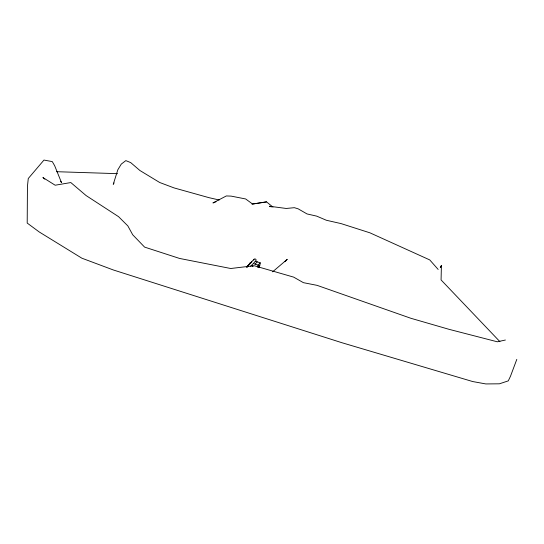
<?xml version="1.0" encoding="UTF-8"?>
<svg xmlns="http://www.w3.org/2000/svg" width="544" height="544" viewBox="0 0 544 544"><rect width="100%" height="100%" fill="white"/><g stroke="black" fill="none" stroke-linecap="round" stroke-linejoin="round"><path stroke-width="0.82" d="M440.259 267.675L441.408 265.486L441.075 279.929L499.909 341.659M441.408 265.486L440.538 267.58M257.734 267.118L258.067 265.098L260.263 262.834L255.041 261.14M258.543 267.505L259.073 265.717M260.263 262.834L259.828 265.526L258.679 266.71M516.8 359.38L510.503 376.196L508.286 380.868L499.399 383.812L485.826 383.935L472.722 381.555L341.911 342.72L113.308 269.96L81.858 258.189L39.222 231.962L27.2 223.067L27.445 186.293L28.274 178.507L43.962 160.065L52.278 161.602L54.658 165.702L61.506 182.628L60.697 181.24M253.586 260.032C253.987 258.074 256.85 258.883 255.966 260.753L250.668 266.234M114.084 182.947L113.254 184.321L117.817 169.81L121.278 164.098L125.834 160.616L130.696 162.602L139.924 170.517L159.698 182.505L174.087 187.918L208.937 197.656L219.225 200.008M247.098 267.084L250.614 262.344L249.145 264.343M247.187 267.009L248.166 265.676M258.856 267.056L258.563 267.41M258.645 267.403L258.958 266.424L258.57 265.914M246.548 267.036L254.014 259.311M246.765 267.084L251.886 261.793M255.082 264.126L257.278 261.868M284.927 261.698L287.252 259.325L272.612 271.837M258.733 266.662L257.985 267.158M216.07 201.729L212.935 202.946L226.345 195.942L231.152 196.119L245.67 198.968L252.572 204.027L266.54 201.872L272.952 207.108M505.396 340.027L497.325 341.795L449.004 329.317L410.876 318.281L317.098 285.355L303.409 282.669L293.651 277.12L254.143 265.717L230.744 268.505L179.554 258.441L144.595 247.105L132.709 234.777L127.847 225.91L118.558 216.668L86.102 195.568L70.815 182.56L55.162 185.218L42.908 177.528L44.798 179.126M251.967 204.143L266.54 201.872M56.59 171.7L117.565 173.665M253.586 263.643L258.067 265.098M271.497 206.938L269.396 206.244L286.226 208.461L294.365 207.686L298.16 208.835L307.04 213.942L316.662 216.124L326.373 220.259L341.068 223.598L369.934 232.825L429.746 259.916L438.158 269.436M252.797 266.172L253.144 266.336M258.55 266.002L258.951 266.825M258.944 265.56L259.454 266.92M258.767 265.805L259.277 267.158M251.389 265.778A5.841 1.428 -73 0 1 252.62 266.621"/></g></svg>
